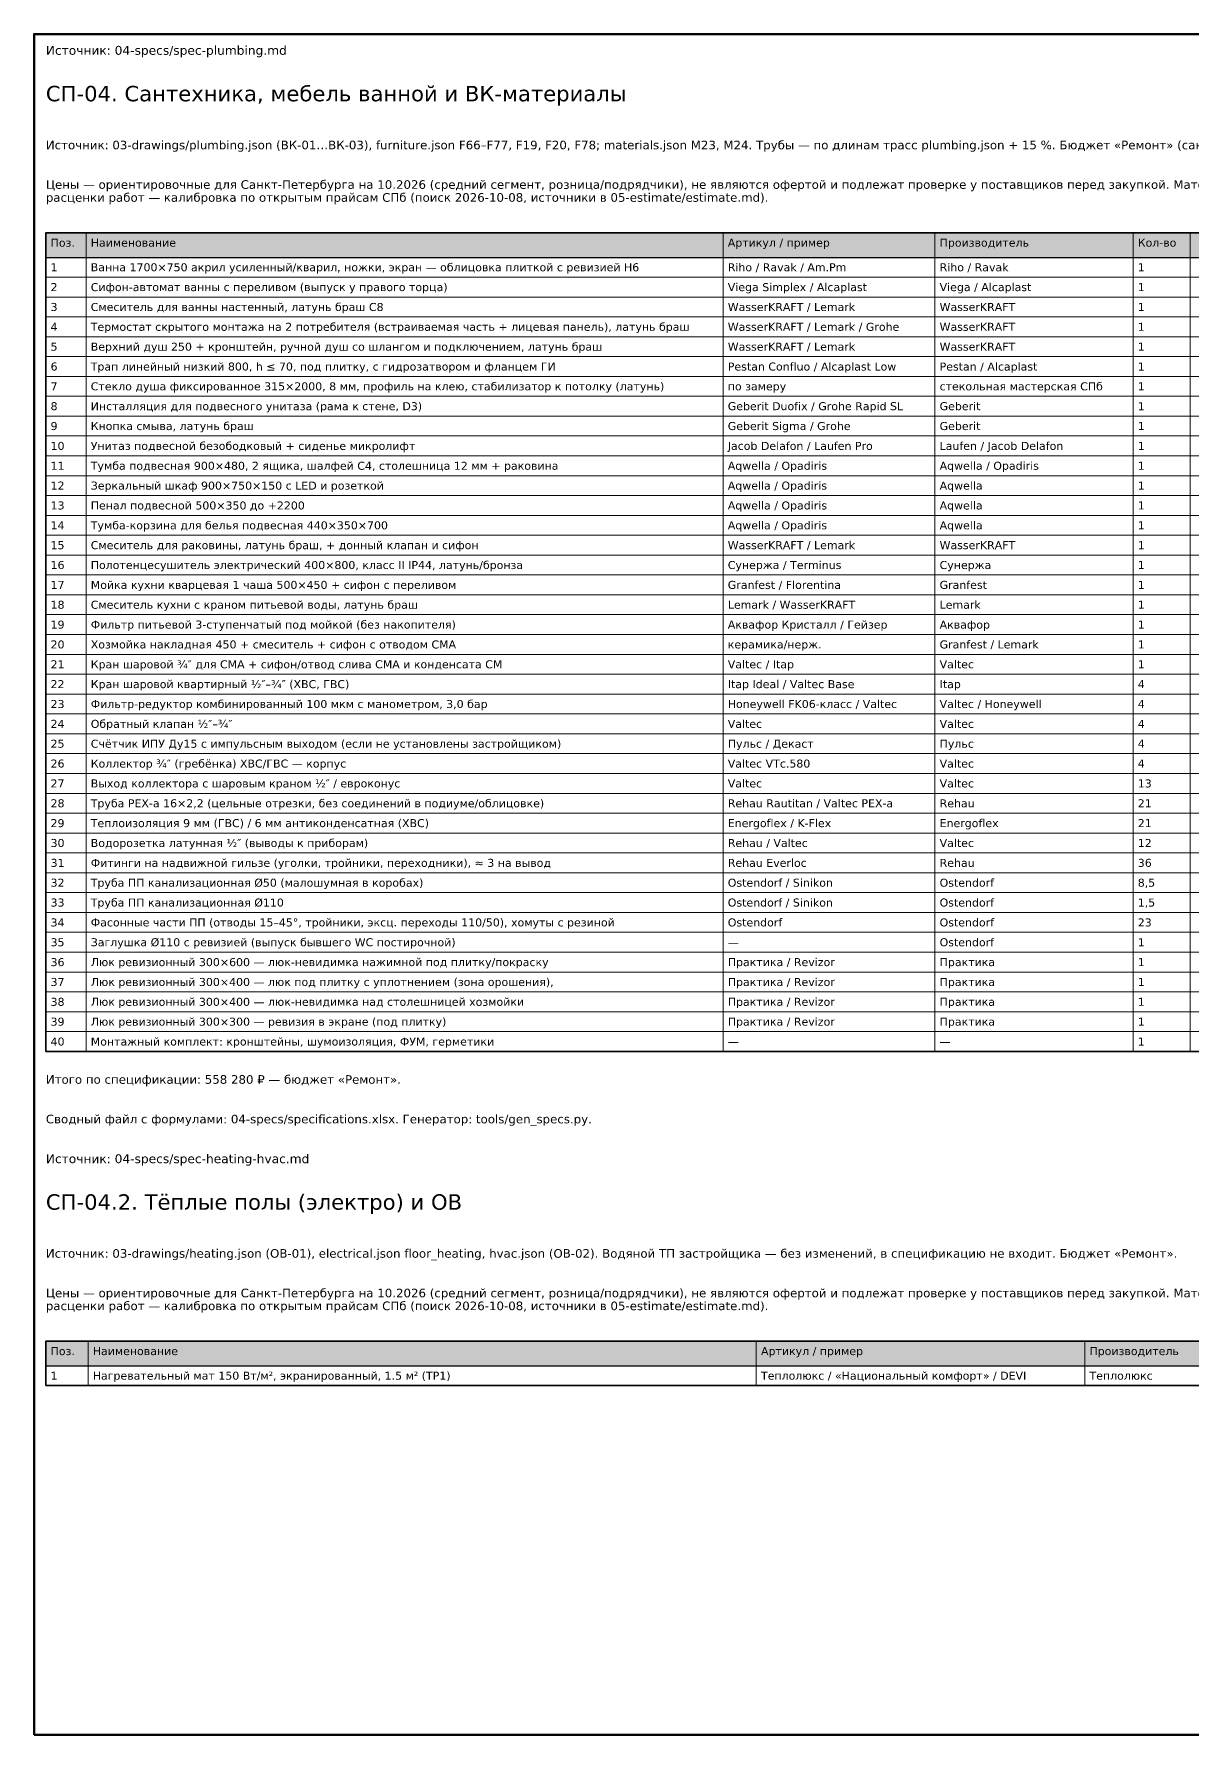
# Model space of a CAD drawing. Header units: millimetres. Extents: x 20 to 415, y 1 to 292.
# Drawn here: x 20 to 215.7, y 5 to 292 of the extents above; entities that cross this region are included whole.
import ezdxf

# ---------------------------------------------------------------- set-up
doc = ezdxf.new("R2010")
doc.units = ezdxf.units.MM
doc.layers.add('FRAME', color=7, linetype='CONTINUOUS')
doc.layers.add('TEXT', color=7, linetype='CONTINUOUS')
doc.styles.add('GOST', font='DejaVuSans.ttf')

msp = doc.modelspace()

# ---------------------------------------------------------------- hatches: boundary and pattern name
at = {"layer": 'TEXT', "true_color": 0xe6e6e6}
h = msp.add_hatch(color=7, dxfattribs=at)
h.dxf.hatch_style = 1
h.paths.add_polyline_path([(22, 254.32), (413, 254.32), (413, 258.47), (22, 258.47)])
h = msp.add_hatch(color=7, dxfattribs=at)
h.dxf.hatch_style = 1
h.paths.add_polyline_path([(22, 67.3), (413, 67.3), (413, 71.45), (22, 71.45)])

# ---------------------------------------------------------------- linework, layer by layer
at = {"layer": 'FRAME', "color": 7, "lineweight": 50}
msp.add_lwpolyline([(20, 5), (415, 5), (415, 292), (20, 292)], close=True, dxfattribs=at)
at = {"layer": 'TEXT', "color": 7, "lineweight": 25}
for points in [[(22, 254.32), (413, 254.32), (413, 258.47), (22, 258.47)], [(22, 67.3), (413, 67.3), (413, 71.45), (22, 71.45)]]:
    msp.add_lwpolyline(points, close=True, dxfattribs=at)
at = {"layer": 'TEXT', "color": 7, "lineweight": 15}
for points in [[(22, 258.47), (22, 254.32)], [(28.78, 258.47), (28.78, 254.32)], [(136.32, 258.47), (136.32, 254.32)], [(172.08, 258.47), (172.08, 254.32)], [(205.53, 258.47), (205.53, 254.32)], [(215.17, 258.47), (215.17, 254.32)], [(22, 254.32), (22, 250.97)], [(28.78, 254.32), (28.78, 250.97)], [(136.32, 254.32), (136.32, 250.97)], [(172.08, 254.32), (172.08, 250.97)], [(205.53, 254.32), (205.53, 250.97)], [(215.17, 254.32), (215.17, 250.97)], [(22, 250.97), (22, 247.62)], [(28.78, 250.97), (28.78, 247.62)], [(136.32, 250.97), (136.32, 247.62)], [(172.08, 250.97), (172.08, 247.62)], [(205.53, 250.97), (205.53, 247.62)], [(215.17, 250.97), (215.17, 247.62)], [(22, 247.62), (22, 244.27)], [(28.78, 247.62), (28.78, 244.27)], [(136.32, 247.62), (136.32, 244.27)], [(172.08, 247.62), (172.08, 244.27)], [(205.53, 247.62), (205.53, 244.27)], [(215.17, 247.62), (215.17, 244.27)], [(22, 244.27), (22, 240.92)], [(28.78, 244.27), (28.78, 240.92)], [(136.32, 244.27), (136.32, 240.92)], [(172.08, 244.27), (172.08, 240.92)], [(205.53, 244.27), (205.53, 240.92)], [(215.17, 244.27), (215.17, 240.92)], [(22, 240.92), (22, 237.57)], [(28.78, 240.92), (28.78, 237.57)], [(136.32, 240.92), (136.32, 237.57)], [(172.08, 240.92), (172.08, 237.57)], [(205.53, 240.92), (205.53, 237.57)], [(215.17, 240.92), (215.17, 237.57)], [(22, 237.57), (22, 234.22)], [(28.78, 237.57), (28.78, 234.22)], [(136.32, 237.57), (136.32, 234.22)], [(172.08, 237.57), (172.08, 234.22)], [(205.53, 237.57), (205.53, 234.22)], [(215.17, 237.57), (215.17, 234.22)], [(22, 234.22), (22, 230.88)], [(28.78, 234.22), (28.78, 230.88)], [(136.32, 234.22), (136.32, 230.88)], [(172.08, 234.22), (172.08, 230.88)], [(205.53, 234.22), (205.53, 230.88)], [(215.17, 234.22), (215.17, 230.88)], [(22, 230.88), (22, 227.53)], [(28.78, 230.88), (28.78, 227.53)], [(136.32, 230.88), (136.32, 227.53)], [(172.08, 230.88), (172.08, 227.53)], [(205.53, 230.88), (205.53, 227.53)], [(215.17, 230.88), (215.17, 227.53)], [(22, 227.53), (22, 224.18)], [(28.78, 227.53), (28.78, 224.18)], [(136.32, 227.53), (136.32, 224.18)], [(172.08, 227.53), (172.08, 224.18)], [(205.53, 227.53), (205.53, 224.18)], [(215.17, 227.53), (215.17, 224.18)], [(22, 224.18), (22, 220.83)], [(28.78, 224.18), (28.78, 220.83)], [(136.32, 224.18), (136.32, 220.83)], [(172.08, 224.18), (172.08, 220.83)], [(205.53, 224.18), (205.53, 220.83)], [(215.17, 224.18), (215.17, 220.83)], [(22, 220.83), (22, 217.48)], [(28.78, 220.83), (28.78, 217.48)], [(136.32, 220.83), (136.32, 217.48)], [(172.08, 220.83), (172.08, 217.48)], [(205.53, 220.83), (205.53, 217.48)], [(215.17, 220.83), (215.17, 217.48)], [(22, 217.48), (22, 214.13)], [(28.78, 217.48), (28.78, 214.13)], [(136.32, 217.48), (136.32, 214.13)], [(172.08, 217.48), (172.08, 214.13)], [(205.53, 217.48), (205.53, 214.13)], [(215.17, 217.48), (215.17, 214.13)], [(22, 214.13), (22, 210.78)], [(28.78, 214.13), (28.78, 210.78)], [(136.32, 214.13), (136.32, 210.78)], [(172.08, 214.13), (172.08, 210.78)], [(205.53, 214.13), (205.53, 210.78)], [(215.17, 214.13), (215.17, 210.78)], [(22, 210.78), (22, 207.43)], [(28.78, 210.78), (28.78, 207.43)], [(136.32, 210.78), (136.32, 207.43)], [(172.08, 210.78), (172.08, 207.43)], [(205.53, 210.78), (205.53, 207.43)], [(215.17, 210.78), (215.17, 207.43)], [(22, 207.43), (22, 204.08)], [(28.78, 207.43), (28.78, 204.08)], [(136.32, 207.43), (136.32, 204.08)], [(172.08, 207.43), (172.08, 204.08)], [(205.53, 207.43), (205.53, 204.08)], [(215.17, 207.43), (215.17, 204.08)], [(22, 204.08), (22, 200.73)], [(28.78, 204.08), (28.78, 200.73)], [(136.32, 204.08), (136.32, 200.73)], [(172.08, 204.08), (172.08, 200.73)], [(205.53, 204.08), (205.53, 200.73)], [(215.17, 204.08), (215.17, 200.73)], [(22, 200.73), (22, 197.38)], [(28.78, 200.73), (28.78, 197.38)], [(136.32, 200.73), (136.32, 197.38)], [(172.08, 200.73), (172.08, 197.38)], [(205.53, 200.73), (205.53, 197.38)], [(215.17, 200.73), (215.17, 197.38)], [(22, 197.38), (22, 194.03)], [(28.78, 197.38), (28.78, 194.03)], [(136.32, 197.38), (136.32, 194.03)], [(172.08, 197.38), (172.08, 194.03)], [(205.53, 197.38), (205.53, 194.03)], [(215.17, 197.38), (215.17, 194.03)], [(22, 194.03), (22, 190.68)], [(28.78, 194.03), (28.78, 190.68)], [(136.32, 194.03), (136.32, 190.68)], [(172.08, 194.03), (172.08, 190.68)], [(205.53, 194.03), (205.53, 190.68)], [(215.17, 194.03), (215.17, 190.68)], [(22, 190.68), (22, 187.33)], [(28.78, 190.68), (28.78, 187.33)], [(136.32, 190.68), (136.32, 187.33)], [(172.08, 190.68), (172.08, 187.33)], [(205.53, 190.68), (205.53, 187.33)], [(215.17, 190.68), (215.17, 187.33)], [(22, 187.33), (22, 183.98)], [(28.78, 187.33), (28.78, 183.98)], [(136.32, 187.33), (136.32, 183.98)], [(172.08, 187.33), (172.08, 183.98)], [(205.53, 187.33), (205.53, 183.98)], [(215.17, 187.33), (215.17, 183.98)], [(22, 183.98), (22, 180.63)], [(28.78, 183.98), (28.78, 180.63)], [(136.32, 183.98), (136.32, 180.63)], [(172.08, 183.98), (172.08, 180.63)], [(205.53, 183.98), (205.53, 180.63)], [(215.17, 183.98), (215.17, 180.63)], [(22, 180.63), (22, 177.28)], [(28.78, 180.63), (28.78, 177.28)], [(136.32, 180.63), (136.32, 177.28)], [(172.08, 180.63), (172.08, 177.28)], [(205.53, 180.63), (205.53, 177.28)], [(215.17, 180.63), (215.17, 177.28)], [(22, 177.28), (22, 173.93)], [(28.78, 177.28), (28.78, 173.93)], [(136.32, 177.28), (136.32, 173.93)], [(172.08, 177.28), (172.08, 173.93)], [(205.53, 177.28), (205.53, 173.93)], [(215.17, 177.28), (215.17, 173.93)], [(22, 173.93), (22, 170.58)], [(28.78, 173.93), (28.78, 170.58)], [(136.32, 173.93), (136.32, 170.58)], [(172.08, 173.93), (172.08, 170.58)], [(205.53, 173.93), (205.53, 170.58)], [(215.17, 173.93), (215.17, 170.58)], [(22, 170.58), (22, 167.23)], [(28.78, 170.58), (28.78, 167.23)], [(136.32, 170.58), (136.32, 167.23)], [(172.08, 170.58), (172.08, 167.23)], [(205.53, 170.58), (205.53, 167.23)], [(215.17, 170.58), (215.17, 167.23)], [(22, 167.23), (22, 163.88)], [(28.78, 167.23), (28.78, 163.88)], [(136.32, 167.23), (136.32, 163.88)], [(172.08, 167.23), (172.08, 163.88)], [(205.53, 167.23), (205.53, 163.88)], [(215.17, 167.23), (215.17, 163.88)], [(22, 163.88), (22, 160.53)], [(28.78, 163.88), (28.78, 160.53)], [(136.32, 163.88), (136.32, 160.53)], [(172.08, 163.88), (172.08, 160.53)], [(205.53, 163.88), (205.53, 160.53)], [(215.17, 163.88), (215.17, 160.53)], [(22, 160.53), (22, 157.18)], [(28.78, 160.53), (28.78, 157.18)], [(136.32, 160.53), (136.32, 157.18)], [(172.08, 160.53), (172.08, 157.18)], [(205.53, 160.53), (205.53, 157.18)], [(215.17, 160.53), (215.17, 157.18)], [(22, 157.18), (22, 153.83)], [(28.78, 157.18), (28.78, 153.83)], [(136.32, 157.18), (136.32, 153.83)], [(172.08, 157.18), (172.08, 153.83)], [(205.53, 157.18), (205.53, 153.83)], [(215.17, 157.18), (215.17, 153.83)], [(22, 153.83), (22, 150.48)], [(28.78, 153.83), (28.78, 150.48)], [(136.32, 153.83), (136.32, 150.48)], [(172.08, 153.83), (172.08, 150.48)], [(205.53, 153.83), (205.53, 150.48)], [(215.17, 153.83), (215.17, 150.48)], [(22, 150.48), (22, 147.13)], [(28.78, 150.48), (28.78, 147.13)], [(136.32, 150.48), (136.32, 147.13)], [(172.08, 150.48), (172.08, 147.13)], [(205.53, 150.48), (205.53, 147.13)], [(215.17, 150.48), (215.17, 147.13)], [(22, 147.13), (22, 143.78)], [(28.78, 147.13), (28.78, 143.78)], [(136.32, 147.13), (136.32, 143.78)], [(172.08, 147.13), (172.08, 143.78)], [(205.53, 147.13), (205.53, 143.78)], [(215.17, 147.13), (215.17, 143.78)], [(22, 143.78), (22, 140.43)], [(28.78, 143.78), (28.78, 140.43)], [(136.32, 143.78), (136.32, 140.43)], [(172.08, 143.78), (172.08, 140.43)], [(205.53, 143.78), (205.53, 140.43)], [(215.17, 143.78), (215.17, 140.43)], [(22, 140.43), (22, 137.08)], [(28.78, 140.43), (28.78, 137.08)], [(136.32, 140.43), (136.32, 137.08)], [(172.08, 140.43), (172.08, 137.08)], [(205.53, 140.43), (205.53, 137.08)], [(215.17, 140.43), (215.17, 137.08)], [(22, 137.08), (22, 133.73)], [(28.78, 137.08), (28.78, 133.73)], [(136.32, 137.08), (136.32, 133.73)], [(172.08, 137.08), (172.08, 133.73)], [(205.53, 137.08), (205.53, 133.73)], [(215.17, 137.08), (215.17, 133.73)], [(22, 133.73), (22, 130.38)], [(28.78, 133.73), (28.78, 130.38)], [(136.32, 133.73), (136.32, 130.38)], [(172.08, 133.73), (172.08, 130.38)], [(205.53, 133.73), (205.53, 130.38)], [(215.17, 133.73), (215.17, 130.38)], [(22, 130.38), (22, 127.03)], [(28.78, 130.38), (28.78, 127.03)], [(136.32, 130.38), (136.32, 127.03)], [(172.08, 130.38), (172.08, 127.03)], [(205.53, 130.38), (205.53, 127.03)], [(215.17, 130.38), (215.17, 127.03)], [(22, 127.03), (22, 123.68)], [(28.78, 127.03), (28.78, 123.68)], [(136.32, 127.03), (136.32, 123.68)], [(172.08, 127.03), (172.08, 123.68)], [(205.53, 127.03), (205.53, 123.68)], [(215.17, 127.03), (215.17, 123.68)], [(22, 123.68), (22, 120.33)], [(28.78, 123.68), (28.78, 120.33)], [(136.32, 123.68), (136.32, 120.33)], [(172.08, 123.68), (172.08, 120.33)], [(205.53, 123.68), (205.53, 120.33)], [(215.17, 123.68), (215.17, 120.33)], [(22, 71.45), (22, 67.3)], [(29.12, 71.45), (29.12, 67.3)], [(141.93, 71.45), (141.93, 67.3)], [(197.38, 71.45), (197.38, 67.3)], [(22, 67.3), (22, 63.95)], [(29.12, 67.3), (29.12, 63.95)], [(141.93, 67.3), (141.93, 63.95)], [(197.38, 67.3), (197.38, 63.95)]]:
    msp.add_lwpolyline(points, dxfattribs=at)
at = {"layer": 'TEXT', "color": 7, "lineweight": 35}
for points in [[(22, 120.33), (413, 120.33), (413, 258.47), (22, 258.47)], [(22, 63.95), (413, 63.95), (413, 71.45), (22, 71.45)]]:
    msp.add_lwpolyline(points, close=True, dxfattribs=at)
at = {"layer": 'TEXT', "color": 7, "lineweight": 15}
for points in [[(22, 250.97), (413, 250.97), (413, 254.32), (22, 254.32)], [(22, 247.62), (413, 247.62), (413, 250.97), (22, 250.97)], [(22, 244.27), (413, 244.27), (413, 247.62), (22, 247.62)], [(22, 240.92), (413, 240.92), (413, 244.27), (22, 244.27)], [(22, 237.57), (413, 237.57), (413, 240.92), (22, 240.92)], [(22, 234.22), (413, 234.22), (413, 237.57), (22, 237.57)], [(22, 230.88), (413, 230.88), (413, 234.22), (22, 234.22)], [(22, 227.53), (413, 227.53), (413, 230.88), (22, 230.88)], [(22, 224.18), (413, 224.18), (413, 227.53), (22, 227.53)], [(22, 220.83), (413, 220.83), (413, 224.18), (22, 224.18)], [(22, 217.48), (413, 217.48), (413, 220.83), (22, 220.83)], [(22, 214.13), (413, 214.13), (413, 217.48), (22, 217.48)], [(22, 210.78), (413, 210.78), (413, 214.13), (22, 214.13)], [(22, 207.43), (413, 207.43), (413, 210.78), (22, 210.78)], [(22, 204.08), (413, 204.08), (413, 207.43), (22, 207.43)], [(22, 200.73), (413, 200.73), (413, 204.08), (22, 204.08)], [(22, 197.38), (413, 197.38), (413, 200.73), (22, 200.73)], [(22, 194.03), (413, 194.03), (413, 197.38), (22, 197.38)], [(22, 190.68), (413, 190.68), (413, 194.03), (22, 194.03)], [(22, 187.33), (413, 187.33), (413, 190.68), (22, 190.68)], [(22, 183.98), (413, 183.98), (413, 187.33), (22, 187.33)], [(22, 180.63), (413, 180.63), (413, 183.98), (22, 183.98)], [(22, 177.28), (413, 177.28), (413, 180.63), (22, 180.63)], [(22, 173.93), (413, 173.93), (413, 177.28), (22, 177.28)], [(22, 170.58), (413, 170.58), (413, 173.93), (22, 173.93)], [(22, 167.23), (413, 167.23), (413, 170.58), (22, 170.58)], [(22, 163.88), (413, 163.88), (413, 167.23), (22, 167.23)], [(22, 160.53), (413, 160.53), (413, 163.88), (22, 163.88)], [(22, 157.18), (413, 157.18), (413, 160.53), (22, 160.53)], [(22, 153.83), (413, 153.83), (413, 157.18), (22, 157.18)], [(22, 150.48), (413, 150.48), (413, 153.83), (22, 153.83)], [(22, 147.13), (413, 147.13), (413, 150.48), (22, 150.48)], [(22, 143.78), (413, 143.78), (413, 147.13), (22, 147.13)], [(22, 140.43), (413, 140.43), (413, 143.78), (22, 143.78)], [(22, 137.08), (413, 137.08), (413, 140.43), (22, 140.43)], [(22, 133.73), (413, 133.73), (413, 137.08), (22, 137.08)], [(22, 130.38), (413, 130.38), (413, 133.73), (22, 133.73)], [(22, 127.03), (413, 127.03), (413, 130.38), (22, 130.38)], [(22, 123.68), (413, 123.68), (413, 127.03), (22, 127.03)], [(22, 120.33), (413, 120.33), (413, 123.68), (22, 123.68)], [(22, 63.95), (413, 63.95), (413, 67.3), (22, 67.3)]]:
    msp.add_lwpolyline(points, close=True, dxfattribs=at)

# ---------------------------------------------------------------- texts
at = {"layer": 'TEXT', "color": 7, "style": 'GOST'}
for s, height, p in [('Источник: 04-specs/spec-plumbing.md', 1.5, (22, 288.5)), ('СП-04. Сантехника, мебель ванной и ВК-материалы', 2.6, (22, 280.65)), ('Источник: 03-drawings/plumbing.json (ВК-01…ВК-03), furniture.json F66–F77, F19, F20, F78; materials.json M23, M24. Трубы — по длинам трасс plumbing.json + 15 %. Бюджет «Ремонт» (сантехника — в ремонте, №34).', 1.45, (22, 272.55)), ('Цены — ориентировочные для Санкт-Петербурга на 10.2026 (средний сегмент, розница/подрядчики), не являются офертой и подлежат проверке у поставщиков перед закупкой. Материалы — по диапазонам 02-concept/materials.json (price_ref) с поправкой на рост цен 1-го полугодия 2026 (INFOline: плитка +17 %, электрика +15 %, ЛКМ +10 %, напольные +10,5 %);', 1.45, (22, 265.88)), ('расценки работ — калибровка по открытым прайсам СПб (поиск 2026-10-08, источники в 05-estimate/estimate.md).', 1.45, (22, 263.7)), ('Поз.', 1.35, (22.8, 256.12)), ('Наименование', 1.35, (29.58, 256.12)), ('Артикул / пример', 1.35, (137.12, 256.12)), ('Производитель', 1.35, (172.88, 256.12)), ('Кол-во', 1.35, (206.33, 256.12)), ('1', 1.35, (22.8, 251.97)), ('Ванна 1700×750 акрил усиленный/кварил, ножки, экран — облицовка плиткой с ревизией H6', 1.35, (29.58, 251.97)), ('Riho / Ravak / Am.Pm', 1.35, (137.12, 251.97)), ('Riho / Ravak', 1.35, (172.88, 251.97)), ('1', 1.35, (206.33, 251.97)), ('2', 1.35, (22.8, 248.62)), ('Сифон-автомат ванны с переливом (выпуск у правого торца)', 1.35, (29.58, 248.62)), ('Viega Simplex / Alcaplast', 1.35, (137.12, 248.62)), ('Viega / Alcaplast', 1.35, (172.88, 248.62)), ('1', 1.35, (206.33, 248.62)), ('3', 1.35, (22.8, 245.27)), ('Смеситель для ванны настенный, латунь браш C8', 1.35, (29.58, 245.27)), ('WasserKRAFT / Lemark', 1.35, (137.12, 245.27)), ('WasserKRAFT', 1.35, (172.88, 245.27)), ('1', 1.35, (206.33, 245.27)), ('4', 1.35, (22.8, 241.92)), ('Термостат скрытого монтажа на 2 потребителя (встраиваемая часть + лицевая панель), латунь браш', 1.35, (29.58, 241.92)), ('WasserKRAFT / Lemark / Grohe', 1.35, (137.12, 241.92)), ('WasserKRAFT', 1.35, (172.88, 241.92)), ('1', 1.35, (206.33, 241.92)), ('5', 1.35, (22.8, 238.57)), ('Верхний душ 250 + кронштейн, ручной душ со шлангом и подключением, латунь браш', 1.35, (29.58, 238.57)), ('WasserKRAFT / Lemark', 1.35, (137.12, 238.57)), ('WasserKRAFT', 1.35, (172.88, 238.57)), ('1', 1.35, (206.33, 238.57)), ('6', 1.35, (22.8, 235.22)), ('Трап линейный низкий 800, h ≤ 70, под плитку, с гидрозатвором и фланцем ГИ', 1.35, (29.58, 235.22)), ('Pestan Confluo / Alcaplast Low', 1.35, (137.12, 235.22)), ('Pestan / Alcaplast', 1.35, (172.88, 235.22)), ('1', 1.35, (206.33, 235.22)), ('7', 1.35, (22.8, 231.88)), ('Стекло душа фиксированное 315×2000, 8 мм, профиль на клею, стабилизатор к потолку (латунь)', 1.35, (29.58, 231.88)), ('по замеру', 1.35, (137.12, 231.88)), ('стекольная мастерская СПб', 1.35, (172.88, 231.88)), ('1', 1.35, (206.33, 231.88)), ('8', 1.35, (22.8, 228.53)), ('Инсталляция для подвесного унитаза (рама к стене, D3)', 1.35, (29.58, 228.53)), ('Geberit Duofix / Grohe Rapid SL', 1.35, (137.12, 228.53)), ('Geberit', 1.35, (172.88, 228.53)), ('1', 1.35, (206.33, 228.53)), ('9', 1.35, (22.8, 225.18)), ('Кнопка смыва, латунь браш', 1.35, (29.58, 225.18)), ('Geberit Sigma / Grohe', 1.35, (137.12, 225.18)), ('Geberit', 1.35, (172.88, 225.18)), ('1', 1.35, (206.33, 225.18)), ('10', 1.35, (22.8, 221.83)), ('Унитаз подвесной безободковый + сиденье микролифт', 1.35, (29.58, 221.83)), ('Jacob Delafon / Laufen Pro', 1.35, (137.12, 221.83)), ('Laufen / Jacob Delafon', 1.35, (172.88, 221.83)), ('1', 1.35, (206.33, 221.83)), ('11', 1.35, (22.8, 218.48)), ('Тумба подвесная 900×480, 2 ящика, шалфей C4, столешница 12 мм + раковина', 1.35, (29.58, 218.48)), ('Aqwella / Opadiris', 1.35, (137.12, 218.48)), ('Aqwella / Opadiris', 1.35, (172.88, 218.48)), ('1', 1.35, (206.33, 218.48)), ('12', 1.35, (22.8, 215.13)), ('Зеркальный шкаф 900×750×150 с LED и розеткой', 1.35, (29.58, 215.13)), ('Aqwella / Opadiris', 1.35, (137.12, 215.13)), ('Aqwella', 1.35, (172.88, 215.13)), ('1', 1.35, (206.33, 215.13)), ('13', 1.35, (22.8, 211.78)), ('Пенал подвесной 500×350 до +2200', 1.35, (29.58, 211.78)), ('Aqwella / Opadiris', 1.35, (137.12, 211.78)), ('Aqwella', 1.35, (172.88, 211.78)), ('1', 1.35, (206.33, 211.78)), ('14', 1.35, (22.8, 208.43)), ('Тумба-корзина для белья подвесная 440×350×700', 1.35, (29.58, 208.43)), ('Aqwella / Opadiris', 1.35, (137.12, 208.43)), ('Aqwella', 1.35, (172.88, 208.43)), ('1', 1.35, (206.33, 208.43)), ('15', 1.35, (22.8, 205.08)), ('Смеситель для раковины, латунь браш, + донный клапан и сифон', 1.35, (29.58, 205.08)), ('WasserKRAFT / Lemark', 1.35, (137.12, 205.08)), ('WasserKRAFT', 1.35, (172.88, 205.08)), ('1', 1.35, (206.33, 205.08)), ('16', 1.35, (22.8, 201.73)), ('Полотенцесушитель электрический 400×800, класс II IP44, латунь/бронза', 1.35, (29.58, 201.73)), ('Сунержа / Terminus', 1.35, (137.12, 201.73)), ('Сунержа', 1.35, (172.88, 201.73)), ('1', 1.35, (206.33, 201.73)), ('17', 1.35, (22.8, 198.38)), ('Мойка кухни кварцевая 1 чаша 500×450 + сифон с переливом', 1.35, (29.58, 198.38)), ('Granfest / Florentina', 1.35, (137.12, 198.38)), ('Granfest', 1.35, (172.88, 198.38)), ('1', 1.35, (206.33, 198.38)), ('18', 1.35, (22.8, 195.03)), ('Смеситель кухни с краном питьевой воды, латунь браш', 1.35, (29.58, 195.03)), ('Lemark / WasserKRAFT', 1.35, (137.12, 195.03)), ('Lemark', 1.35, (172.88, 195.03)), ('1', 1.35, (206.33, 195.03)), ('19', 1.35, (22.8, 191.68)), ('Фильтр питьевой 3-ступенчатый под мойкой (без накопителя)', 1.35, (29.58, 191.68)), ('Аквафор Кристалл / Гейзер', 1.35, (137.12, 191.68)), ('Аквафор', 1.35, (172.88, 191.68)), ('1', 1.35, (206.33, 191.68)), ('20', 1.35, (22.8, 188.33)), ('Хозмойка накладная 450 + смеситель + сифон с отводом СМА', 1.35, (29.58, 188.33)), ('керамика/нерж.', 1.35, (137.12, 188.33)), ('Granfest / Lemark', 1.35, (172.88, 188.33)), ('1', 1.35, (206.33, 188.33)), ('21', 1.35, (22.8, 184.98)), ('Кран шаровой ¾″ для СМА + сифон/отвод слива СМА и конденсата СМ', 1.35, (29.58, 184.98)), ('Valtec / Itap', 1.35, (137.12, 184.98)), ('Valtec', 1.35, (172.88, 184.98)), ('1', 1.35, (206.33, 184.98)), ('22', 1.35, (22.8, 181.63)), ('Кран шаровой квартирный ½″–¾″ (ХВС, ГВС)', 1.35, (29.58, 181.63)), ('Itap Ideal / Valtec Base', 1.35, (137.12, 181.63)), ('Itap', 1.35, (172.88, 181.63)), ('4', 1.35, (206.33, 181.63)), ('23', 1.35, (22.8, 178.28)), ('Фильтр-редуктор комбинированный 100 мкм с манометром, 3,0 бар', 1.35, (29.58, 178.28)), ('Honeywell FK06-класс / Valtec', 1.35, (137.12, 178.28)), ('Valtec / Honeywell', 1.35, (172.88, 178.28)), ('4', 1.35, (206.33, 178.28)), ('24', 1.35, (22.8, 174.93)), ('Обратный клапан ½″–¾″', 1.35, (29.58, 174.93)), ('Valtec', 1.35, (137.12, 174.93)), ('Valtec', 1.35, (172.88, 174.93)), ('4', 1.35, (206.33, 174.93)), ('25', 1.35, (22.8, 171.58)), ('Счётчик ИПУ Ду15 с импульсным выходом (если не установлены застройщиком)', 1.35, (29.58, 171.58)), ('Пульс / Декаст', 1.35, (137.12, 171.58)), ('Пульс', 1.35, (172.88, 171.58)), ('4', 1.35, (206.33, 171.58)), ('26', 1.35, (22.8, 168.23)), ('Коллектор ¾″ (гребёнка) ХВС/ГВС — корпус', 1.35, (29.58, 168.23)), ('Valtec VTc.580', 1.35, (137.12, 168.23)), ('Valtec', 1.35, (172.88, 168.23)), ('4', 1.35, (206.33, 168.23)), ('27', 1.35, (22.8, 164.88)), ('Выход коллектора с шаровым краном ½″ / евроконус', 1.35, (29.58, 164.88)), ('Valtec', 1.35, (137.12, 164.88)), ('Valtec', 1.35, (172.88, 164.88)), ('13', 1.35, (206.33, 164.88)), ('28', 1.35, (22.8, 161.53)), ('Труба PEX-a 16×2,2 (цельные отрезки, без соединений в подиуме/облицовке)', 1.35, (29.58, 161.53)), ('Rehau Rautitan / Valtec PEX-a', 1.35, (137.12, 161.53)), ('Rehau', 1.35, (172.88, 161.53)), ('21', 1.35, (206.33, 161.53)), ('29', 1.35, (22.8, 158.18)), ('Теплоизоляция 9 мм (ГВС) / 6 мм антиконденсатная (ХВС)', 1.35, (29.58, 158.18)), ('Energoflex / K-Flex', 1.35, (137.12, 158.18)), ('Energoflex', 1.35, (172.88, 158.18)), ('21', 1.35, (206.33, 158.18)), ('30', 1.35, (22.8, 154.83)), ('Водорозетка латунная ½″ (выводы к приборам)', 1.35, (29.58, 154.83)), ('Rehau / Valtec', 1.35, (137.12, 154.83)), ('Valtec', 1.35, (172.88, 154.83)), ('12', 1.35, (206.33, 154.83)), ('31', 1.35, (22.8, 151.48)), ('Фитинги на надвижной гильзе (уголки, тройники, переходники), ≈ 3 на вывод', 1.35, (29.58, 151.48)), ('Rehau Everloc', 1.35, (137.12, 151.48)), ('Rehau', 1.35, (172.88, 151.48)), ('36', 1.35, (206.33, 151.48)), ('32', 1.35, (22.8, 148.13)), ('Труба ПП канализационная Ø50 (малошумная в коробах)', 1.35, (29.58, 148.13)), ('Ostendorf / Sinikon', 1.35, (137.12, 148.13)), ('Ostendorf', 1.35, (172.88, 148.13)), ('8,5', 1.35, (206.33, 148.13)), ('33', 1.35, (22.8, 144.78)), ('Труба ПП канализационная Ø110', 1.35, (29.58, 144.78)), ('Ostendorf / Sinikon', 1.35, (137.12, 144.78)), ('Ostendorf', 1.35, (172.88, 144.78)), ('1,5', 1.35, (206.33, 144.78)), ('34', 1.35, (22.8, 141.43)), ('Фасонные части ПП (отводы 15–45°, тройники, эксц. переходы 110/50), хомуты с резиной', 1.35, (29.58, 141.43)), ('Ostendorf', 1.35, (137.12, 141.43)), ('Ostendorf', 1.35, (172.88, 141.43)), ('23', 1.35, (206.33, 141.43)), ('35', 1.35, (22.8, 138.08)), ('Заглушка Ø110 с ревизией (выпуск бывшего WC постирочной)', 1.35, (29.58, 138.08)), ('—', 1.35, (137.12, 138.08)), ('Ostendorf', 1.35, (172.88, 138.08)), ('1', 1.35, (206.33, 138.08)), ('36', 1.35, (22.8, 134.73)), ('Люк ревизионный 300×600 — люк-невидимка нажимной под плитку/покраску', 1.35, (29.58, 134.73)), ('Практика / Revizor', 1.35, (137.12, 134.73)), ('Практика', 1.35, (172.88, 134.73)), ('1', 1.35, (206.33, 134.73)), ('37', 1.35, (22.8, 131.38)), ('Люк ревизионный 300×400 — люк под плитку с уплотнением (зона орошения),', 1.35, (29.58, 131.38)), ('Практика / Revizor', 1.35, (137.12, 131.38)), ('Практика', 1.35, (172.88, 131.38)), ('1', 1.35, (206.33, 131.38)), ('38', 1.35, (22.8, 128.03)), ('Люк ревизионный 300×400 — люк-невидимка над столешницей хозмойки', 1.35, (29.58, 128.03)), ('Практика / Revizor', 1.35, (137.12, 128.03)), ('Практика', 1.35, (172.88, 128.03)), ('1', 1.35, (206.33, 128.03)), ('39', 1.35, (22.8, 124.68)), ('Люк ревизионный 300×300 — ревизия в экране (под плитку)', 1.35, (29.58, 124.68)), ('Практика / Revizor', 1.35, (137.12, 124.68)), ('Практика', 1.35, (172.88, 124.68)), ('1', 1.35, (206.33, 124.68)), ('40', 1.35, (22.8, 121.33)), ('Монтажный комплект: кронштейны, шумоизоляция, ФУМ, герметики', 1.35, (29.58, 121.33)), ('—', 1.35, (137.12, 121.33)), ('—', 1.35, (172.88, 121.33)), ('1', 1.35, (206.33, 121.33)), ('Итого по спецификации: 558 280 ₽ — бюджет «Ремонт».', 1.45, (22, 114.88)), ('Сводный файл с формулами: 04-specs/specifications.xlsx. Генератор: tools/gen_specs.py.', 1.45, (22, 108.2)), ('Источник: 04-specs/spec-heating-hvac.md', 1.5, (22, 101.48)), ('СП-04.2. Тёплые полы (электро) и ОВ', 2.6, (22, 93.63)), ('Источник: 03-drawings/heating.json (ОВ-01), electrical.json floor_heating, hvac.json (ОВ-02). Водяной ТП застройщика — без изменений, в спецификацию не входит. Бюджет «Ремонт».', 1.45, (22, 85.53)), ('Цены — ориентировочные для Санкт-Петербурга на 10.2026 (средний сегмент, розница/подрядчики), не являются офертой и подлежат проверке у поставщиков перед закупкой. Материалы — по диапазонам 02-concept/materials.json (price_ref) с поправкой на рост цен 1-го полугодия 2026 (INFOline: плитка +17 %, электрика +15 %, ЛКМ +10 %, напольные +10,5 %);', 1.45, (22, 78.85)), ('расценки работ — калибровка по открытым прайсам СПб (поиск 2026-10-08, источники в 05-estimate/estimate.md).', 1.45, (22, 76.68)), ('Поз.', 1.35, (22.8, 69.1)), ('Наименование', 1.35, (29.92, 69.1)), ('Артикул / пример', 1.35, (142.73, 69.1)), ('Производитель', 1.35, (198.18, 69.1)), ('1', 1.35, (22.8, 64.95)), ('Нагревательный мат 150 Вт/м², экранированный, 1.5 м² (TP1)', 1.35, (29.92, 64.95)), ('Теплолюкс / «Национальный комфорт» / DEVI', 1.35, (142.73, 64.95)), ('Теплолюкс', 1.35, (198.18, 64.95))]:
    msp.add_text(s, height=height, dxfattribs=at).set_placement(p)

doc.saveas('drawing.dxf')
